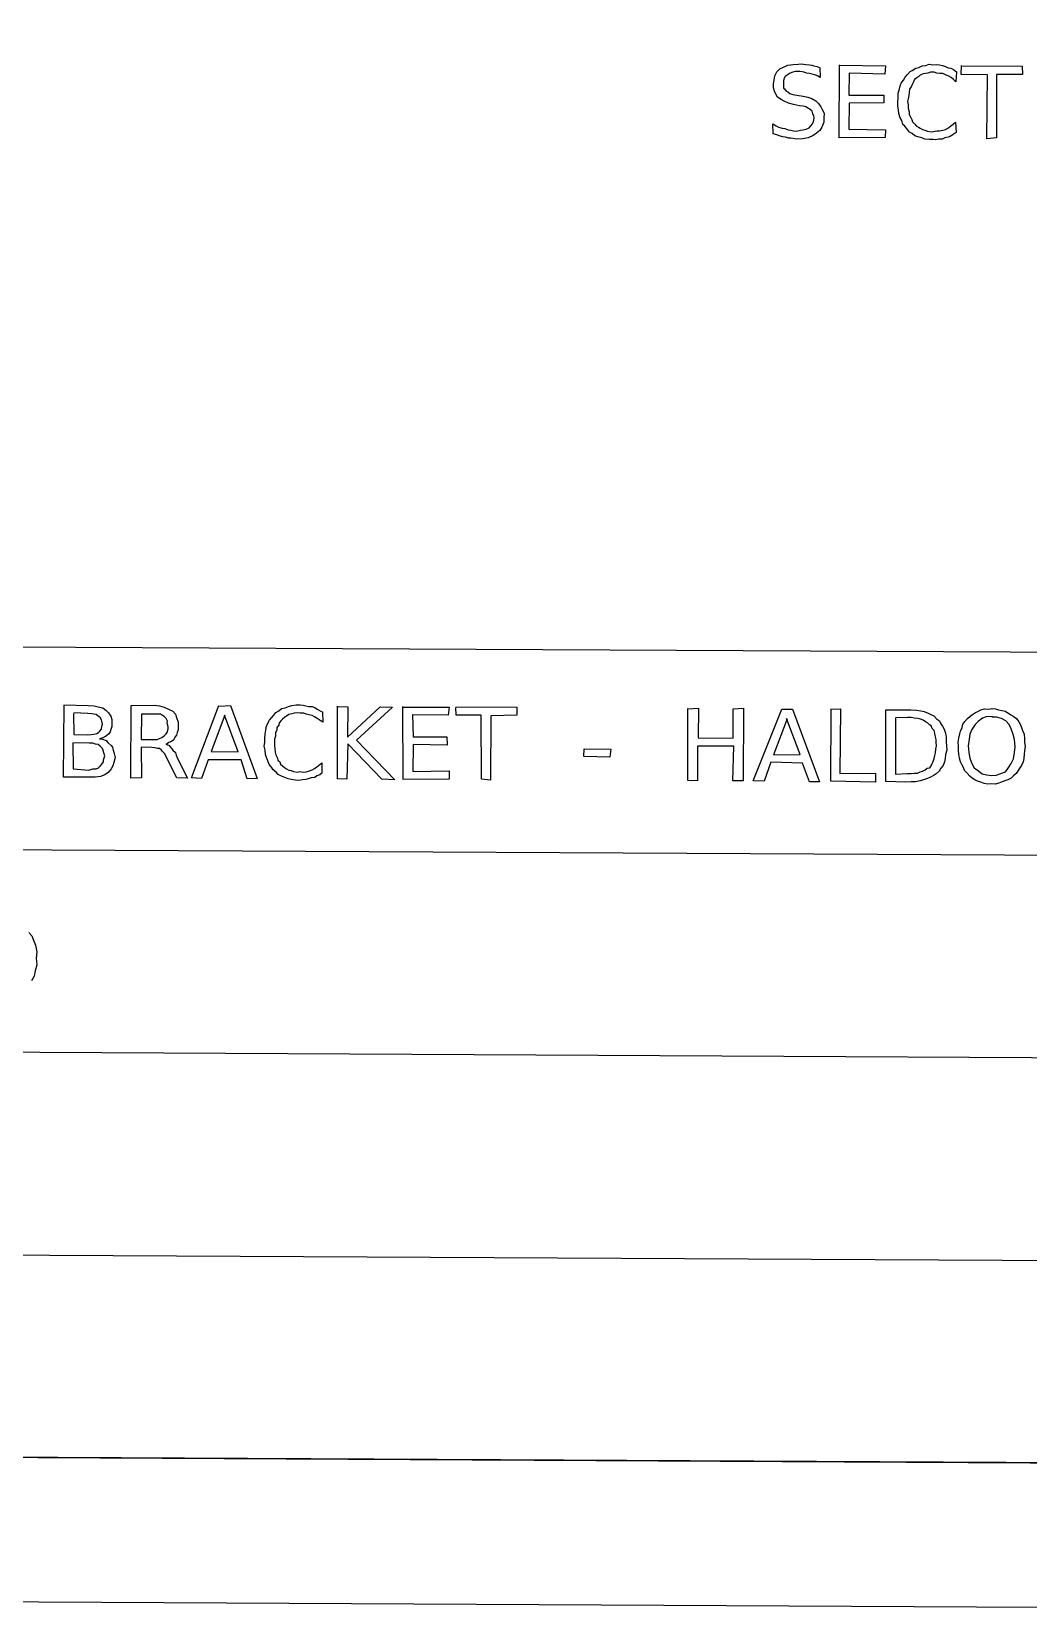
# Model space of a CAD drawing. Header units: millimetres. Extents: x -1 to 541, y -1 to 401.
# Drawn here: x 378.6 to 447.5, y -1.4 to 107.9 of the extents above; entities that cross this region are included whole.
import ezdxf

# ---------------------------------------------------------------- set-up
doc = ezdxf.new("R2010")
doc.units = ezdxf.units.MM

msp = doc.modelspace()

# ---------------------------------------------------------------- linework, layer by layer
for points in [[(-1.07, 1.46), (538.9, -1.43), (541.05, 398.58), (1.04, 401.44)], [(8.97, 11.38), (528.95, 8.65), (531, 388.58), (11, 391.37)], [(349.01, 9.57), (529, 8.6), (529.27, 64.65), (349.28, 65.54)]]:
    msp.add_lwpolyline(points, close=True)
for points in [[(433.05, 105.47), (433.06, 104.77), (432.88, 104.89), (432.68, 104.97), (432.52, 105), (432.33, 105.06), (432.13, 105.09), (431.97, 105.16), (431.82, 105.18), (431.66, 105.19), (431.37, 105.19), (431.18, 105.16), (430.99, 105.07), (430.78, 104.94), (430.64, 104.84), (430.57, 104.68), (430.53, 104.52), (430.53, 104.36), (430.53, 104.23), (430.54, 104.04), (430.6, 103.99), (430.72, 103.84), (430.83, 103.78), (430.98, 103.68), (431.18, 103.61), (431.45, 103.57), (431.89, 103.5), (432.21, 103.43), (432.5, 103.32), (432.77, 103.17), (432.95, 102.99), (433.11, 102.76), (433.21, 102.56), (433.34, 102.31), (433.33, 101.98), (433.32, 101.7), (433.19, 101.36), (433.05, 101.11), (432.81, 100.93), (432.59, 100.77), (432.24, 100.61), (431.86, 100.55), (431.41, 100.52), (431.21, 100.56), (431.05, 100.59), (430.87, 100.58), (430.67, 100.65), (430.48, 100.69), (430.24, 100.75), (430.07, 100.81), (429.82, 100.88), (429.79, 101.57), (430.02, 101.43), (430.2, 101.36), (430.44, 101.27), (430.62, 101.25), (430.85, 101.17), (431.05, 101.13), (431.22, 101.09), (431.43, 101.07), (431.7, 101.13), (431.9, 101.17), (432.11, 101.2), (432.31, 101.3), (432.43, 101.44), (432.54, 101.57), (432.6, 101.75), (432.66, 101.98), (432.63, 102.16), (432.56, 102.28), (432.52, 102.46), (432.39, 102.57), (432.26, 102.65), (432.08, 102.75), (431.89, 102.79), (431.65, 102.83), (431.22, 102.92), (430.89, 103.01), (430.59, 103.14), (430.37, 103.27), (430.12, 103.42), (430.03, 103.58), (429.92, 103.83), (429.84, 104.06), (429.84, 104.34), (429.88, 104.6), (429.93, 104.89), (430.07, 105.17), (430.28, 105.38), (430.58, 105.51), (430.84, 105.63), (431.21, 105.67), (431.55, 105.71), (431.76, 105.73), (431.91, 105.71), (432.09, 105.68), (432.33, 105.65), (432.5, 105.63), (432.64, 105.58), (432.85, 105.55), (433.08, 105.46)], [(434.43, 105.64), (437.59, 105.59), (437.54, 105.01), (435.08, 105.07), (435.05, 103.56), (437.46, 103.56), (437.46, 103.02), (435.07, 103.01), (435.05, 101.21), (437.59, 101.17), (437.56, 100.64), (434.39, 100.61), (434.4, 105.65)], [(442.49, 105.18), (442.45, 104.49), (442.28, 104.65), (442.12, 104.79), (441.92, 104.9), (441.78, 104.94), (441.55, 105.05), (441.34, 105.05), (441.14, 105.08), (440.95, 105.14), (440.7, 105.14), (440.51, 105.08), (440.34, 105.05), (440.2, 105.03), (439.99, 104.95), (439.89, 104.86), (439.75, 104.75), (439.59, 104.64), (439.51, 104.48), (439.43, 104.3), (439.36, 104.14), (439.25, 103.97), (439.22, 103.75), (439.2, 103.54), (439.16, 103.31), (439.11, 103.13), (439.16, 102.89), (439.15, 102.66), (439.23, 102.4), (439.22, 102.22), (439.34, 102.01), (439.4, 101.87), (439.46, 101.71), (439.61, 101.55), (439.7, 101.43), (439.87, 101.35), (439.97, 101.28), (440.15, 101.19), (440.3, 101.15), (440.49, 101.07), (440.73, 101.02), (440.88, 101.05), (441.15, 101.09), (441.32, 101.1), (441.54, 101.14), (441.74, 101.19), (441.94, 101.3), (442.09, 101.43), (442.27, 101.56), (442.43, 101.69), (442.46, 100.97), (442.26, 100.84), (442.1, 100.73), (441.91, 100.66), (441.68, 100.61), (441.5, 100.53), (441.27, 100.53), (441.05, 100.47), (440.88, 100.5), (440.61, 100.49), (440.31, 100.51), (440.09, 100.6), (439.83, 100.68), (439.62, 100.75), (439.43, 100.92), (439.24, 101.01), (439.1, 101.19), (438.93, 101.41), (438.78, 101.54), (438.72, 101.82), (438.59, 102), (438.5, 102.29), (438.48, 102.55), (438.44, 102.79), (438.43, 103.07), (438.46, 103.38), (438.46, 103.69), (438.53, 103.91), (438.6, 104.2), (438.67, 104.38), (438.82, 104.59), (438.95, 104.8), (439.1, 104.99), (439.3, 105.19), (439.42, 105.27), (439.68, 105.43), (439.9, 105.48), (440.11, 105.58), (440.38, 105.61), (440.6, 105.7), (440.85, 105.65), (441.1, 105.67), (441.32, 105.66), (441.53, 105.61), (441.74, 105.55), (441.91, 105.46), (442.11, 105.42), (442.28, 105.33), (442.49, 105.18)], [(442.82, 105.58), (447.04, 105.56), (447.06, 104.98), (445.25, 104.98), (445.25, 100.6), (444.58, 100.54), (444.63, 104.97), (442.82, 104.99), (442.83, 105.61)], [(380.79, 61.43), (382.49, 61.37), (382.9, 61.36), (383.18, 61.29), (383.5, 61.22), (383.69, 61.06), (383.89, 60.88), (384.04, 60.65), (384.11, 60.4), (384.11, 60.15), (384.12, 59.92), (384.05, 59.71), (384, 59.55), (383.91, 59.43), (383.75, 59.29), (383.64, 59.21), (383.49, 59.15), (383.27, 59.08), (383.48, 59.05), (383.73, 58.96), (383.86, 58.8), (384.06, 58.61), (384.15, 58.49), (384.21, 58.28), (384.27, 58.06), (384.34, 57.79), (384.26, 57.44), (384.18, 57.22), (384.08, 56.99), (383.86, 56.75), (383.63, 56.58), (383.32, 56.47), (382.96, 56.42), (382.52, 56.42), (380.77, 56.42), (380.82, 61.39)], [(387.85, 58.7), (387.96, 58.65), (388.05, 58.63), (388.14, 58.52), (388.26, 58.39), (388.34, 58.29), (388.51, 58.14), (388.55, 57.95), (388.66, 57.71), (389.34, 56.36), (388.6, 56.37), (387.97, 57.65), (387.85, 57.91), (387.76, 58.06), (387.62, 58.19), (387.54, 58.29), (387.42, 58.4), (387.28, 58.41), (387.1, 58.46), (386.87, 58.47), (386.15, 58.51), (386.16, 56.38), (385.43, 56.36), (385.46, 61.37), (387.04, 61.4), (387.42, 61.36), (387.74, 61.26), (388.04, 61.13), (388.33, 60.98), (388.51, 60.77), (388.58, 60.54), (388.69, 60.23), (388.69, 59.93), (388.69, 59.7), (388.64, 59.52), (388.59, 59.32), (388.46, 59.18), (388.39, 59), (388.23, 58.89), (388.05, 58.81), (387.88, 58.68)], [(391.56, 61.33), (392.31, 61.38), (394.17, 56.33), (393.46, 56.32), (393.05, 57.63), (390.77, 57.63), (390.31, 56.33), (389.63, 56.39), (391.52, 61.37)], [(398.67, 60.92), (398.69, 60.23), (398.51, 60.35), (398.31, 60.47), (398.13, 60.6), (397.96, 60.69), (397.76, 60.73), (397.54, 60.79), (397.39, 60.84), (397.13, 60.86), (396.92, 60.87), (396.72, 60.86), (396.56, 60.81), (396.35, 60.76), (396.25, 60.68), (396.06, 60.57), (395.92, 60.43), (395.82, 60.34), (395.69, 60.19), (395.65, 60.02), (395.51, 59.85), (395.51, 59.68), (395.42, 59.51), (395.42, 59.27), (395.35, 59.05), (395.35, 58.81), (395.35, 58.61), (395.37, 58.38), (395.41, 58.15), (395.46, 57.98), (395.56, 57.75), (395.59, 57.59), (395.72, 57.48), (395.78, 57.32), (395.92, 57.2), (396.04, 57.09), (396.19, 56.99), (396.35, 56.9), (396.5, 56.89), (396.68, 56.82), (396.93, 56.77), (397.1, 56.81), (397.33, 56.77), (397.55, 56.79), (397.71, 56.85), (397.95, 56.93), (398.12, 57.03), (398.29, 57.14), (398.49, 57.29), (398.64, 57.41), (398.64, 56.71), (398.48, 56.59), (398.29, 56.52), (398.14, 56.41), (397.9, 56.37), (397.69, 56.3), (397.53, 56.26), (397.29, 56.24), (397.05, 56.2), (396.81, 56.22), (396.52, 56.26), (396.31, 56.32), (396.06, 56.4), (395.85, 56.5), (395.61, 56.6), (395.47, 56.76), (395.26, 56.94), (395.15, 57.11), (394.99, 57.31), (394.89, 57.56), (394.81, 57.78), (394.74, 58), (394.71, 58.28), (394.65, 58.56), (394.68, 58.82), (394.68, 59.09), (394.72, 59.4), (394.75, 59.68), (394.79, 59.89), (394.9, 60.15), (395.01, 60.37), (395.18, 60.55), (395.31, 60.72), (395.46, 60.9), (395.65, 61), (395.85, 61.16), (396.09, 61.21), (396.32, 61.31), (396.56, 61.38), (396.85, 61.43), (397.12, 61.42), (397.33, 61.41), (397.52, 61.35), (397.73, 61.32), (397.95, 61.31), (398.15, 61.23), (398.31, 61.13), (398.52, 61.02), (398.69, 60.91)], [(399.76, 61.3), (400.43, 61.29), (400.41, 59.18), (402.66, 61.28), (403.52, 61.27), (401.03, 58.99), (403.67, 56.25), (402.78, 56.28), (400.43, 58.73), (400.36, 56.28), (399.71, 56.3), (399.7, 61.34)], [(404.21, 61.27), (407.43, 61.26), (407.36, 60.71), (404.89, 60.73), (404.93, 59.21), (407.27, 59.22), (407.3, 58.64), (404.93, 58.69), (404.91, 56.82), (407.42, 56.87), (407.44, 56.28), (404.24, 56.27), (404.23, 61.3)], [(407.88, 61.29), (412.1, 61.27), (412.11, 60.7), (410.3, 60.67), (410.28, 56.22), (409.66, 56.28), (409.65, 60.71), (407.91, 60.71), (407.89, 61.24)], [(381.47, 60.82), (381.48, 59.37), (382.44, 59.36), (382.68, 59.38), (382.88, 59.4), (383.07, 59.45), (383.19, 59.51), (383.27, 59.59), (383.39, 59.74), (383.42, 59.94), (383.47, 60.08), (383.42, 60.29), (383.39, 60.39), (383.31, 60.56), (383.17, 60.64), (383.04, 60.75), (382.86, 60.79), (382.7, 60.8), (382.46, 60.83), (381.49, 60.88)], [(386.17, 60.81), (386.15, 59.04), (387.03, 59.04), (387.25, 59.02), (387.46, 59.12), (387.58, 59.17), (387.74, 59.28), (387.84, 59.39), (387.93, 59.52), (388, 59.76), (388.01, 59.91), (387.95, 60.15), (387.97, 60.29), (387.87, 60.49), (387.74, 60.62), (387.61, 60.68), (387.48, 60.79), (387.24, 60.79), (387.02, 60.79), (386.19, 60.79)], [(391.93, 60.71), (390.98, 58.19), (392.85, 58.17), (391.91, 60.72)], [(423.95, 61.15), (424.65, 61.19), (424.63, 59.14), (427.06, 59.12), (427.06, 61.14), (427.76, 61.19), (427.75, 56.18), (427.04, 56.18), (427.1, 58.56), (424.6, 58.57), (424.6, 56.17), (423.93, 56.2), (423.93, 61.18)], [(430.43, 61.12), (431.15, 61.12), (433.03, 56.11), (432.33, 56.11), (431.86, 57.39), (429.67, 57.46), (429.2, 56.15), (428.44, 56.18), (430.41, 61.12)], [(430.8, 60.45), (429.84, 57.98), (431.68, 58), (430.75, 60.48)], [(433.79, 61.12), (434.48, 61.14), (434.44, 56.69), (436.9, 56.71), (436.9, 56.08), (433.8, 56.15), (433.83, 61.13)], [(437.61, 61.08), (439.01, 61.09), (439.33, 61.07), (439.72, 61.05), (440.02, 61.02), (440.25, 60.96), (440.53, 60.85), (440.76, 60.74), (440.93, 60.66), (441.12, 60.45), (441.31, 60.31), (441.42, 60.11), (441.53, 59.95), (441.65, 59.74), (441.73, 59.47), (441.78, 59.19), (441.78, 58.87), (441.8, 58.6), (441.82, 58.29), (441.73, 58), (441.71, 57.72), (441.66, 57.49), (441.56, 57.24), (441.42, 57.05), (441.29, 56.84), (441.09, 56.66), (440.96, 56.56), (440.7, 56.43), (440.49, 56.34), (440.21, 56.23), (439.98, 56.18), (439.65, 56.11), (439.36, 56.11), (438.99, 56.09), (437.6, 56.12), (437.6, 61.07)], [(438.28, 60.55), (438.27, 56.63), (439.09, 56.69), (439.36, 56.67), (439.59, 56.7), (439.79, 56.71), (439.98, 56.79), (440.14, 56.83), (440.32, 56.94), (440.47, 57.04), (440.64, 57.08), (440.75, 57.22), (440.82, 57.36), (440.88, 57.51), (440.95, 57.71), (441, 57.93), (441.05, 58.11), (441.06, 58.37), (441.1, 58.6), (441.08, 58.83), (441.08, 59.03), (441.01, 59.31), (441, 59.47), (440.95, 59.65), (440.81, 59.78), (440.75, 59.97), (440.62, 60.05), (440.49, 60.18), (440.36, 60.25), (440.2, 60.37), (440.01, 60.43), (439.82, 60.47), (439.57, 60.51), (439.36, 60.54), (439.1, 60.55), (438.32, 60.52)], [(444.92, 61.18), (445.18, 61.14), (445.4, 61.08), (445.65, 61.04), (445.86, 60.98), (446.09, 60.85), (446.25, 60.74), (446.42, 60.63), (446.63, 60.47), (446.79, 60.25), (446.9, 60.08), (446.99, 59.86), (447.06, 59.64), (447.17, 59.4), (447.19, 59.08), (447.2, 58.81), (447.23, 58.56), (447.2, 58.25), (447.17, 58.01), (447.14, 57.72), (447.1, 57.49), (446.98, 57.23), (446.87, 57.06), (446.71, 56.82), (446.61, 56.69), (446.44, 56.52), (446.26, 56.36), (446.04, 56.24), (445.84, 56.17), (445.66, 56.1), (445.42, 56.01), (445.16, 55.95), (444.9, 55.97), (444.65, 55.95), (444.41, 55.98), (444.18, 56.08), (443.95, 56.15), (443.75, 56.23), (443.57, 56.35), (443.41, 56.49), (443.23, 56.71), (443.05, 56.89), (442.97, 57.09), (442.85, 57.31), (442.76, 57.49), (442.69, 57.75), (442.66, 58.01), (442.62, 58.27), (442.63, 58.57), (442.61, 58.85), (442.65, 59.13), (442.73, 59.42), (442.78, 59.61), (442.89, 59.86), (442.94, 60.08), (443.07, 60.28), (443.26, 60.48), (443.44, 60.65), (443.6, 60.76), (443.8, 60.89), (443.97, 60.97), (444.17, 61.07), (444.42, 61.14), (444.68, 61.12), (444.96, 61.17)], [(444.97, 60.62), (444.55, 60.59), (444.28, 60.51), (443.98, 60.28), (443.78, 60.06), (443.55, 59.73), (443.41, 59.39), (443.36, 59.05), (443.29, 58.58), (443.35, 58.12), (443.41, 57.74), (443.56, 57.37), (443.72, 57.08), (444.01, 56.87), (444.26, 56.65), (444.56, 56.59), (444.94, 56.55), (445.23, 56.56), (445.56, 56.67), (445.87, 56.8), (446.06, 57.05), (446.28, 57.36), (446.43, 57.7), (446.49, 58.12), (446.54, 58.53), (446.5, 59.03), (446.42, 59.38), (446.27, 59.76), (446.13, 60.06), (445.9, 60.32), (445.61, 60.48), (445.25, 60.57), (444.93, 60.58)], [(381.42, 58.78), (381.45, 56.99), (382.52, 56.92), (382.8, 56.99), (383.03, 57.01), (383.2, 57.07), (383.3, 57.18), (383.43, 57.32), (383.54, 57.48), (383.55, 57.62), (383.62, 57.9), (383.57, 58.11), (383.52, 58.26), (383.47, 58.4), (383.31, 58.57), (383.18, 58.69), (382.98, 58.7), (382.81, 58.77), (382.54, 58.77), (381.43, 58.79)], [(416.77, 58.38), (418.6, 58.37), (418.54, 57.81), (416.74, 57.85), (416.76, 58.39)], [(349.18, 51.56), (529.23, 50.62)], [(378.37, 45.69), (378.59, 45.47), (378.7, 45.17), (378.84, 44.82), (378.92, 44.36), (378.89, 43.92), (378.92, 43.46), (378.81, 43.04), (378.74, 42.67), (378.57, 42.34)], [(349.11, 37.58), (529.1, 36.61)], [(349.07, 23.56), (529.03, 22.6)]]:
    msp.add_lwpolyline(points)

doc.saveas('drawing.dxf')
